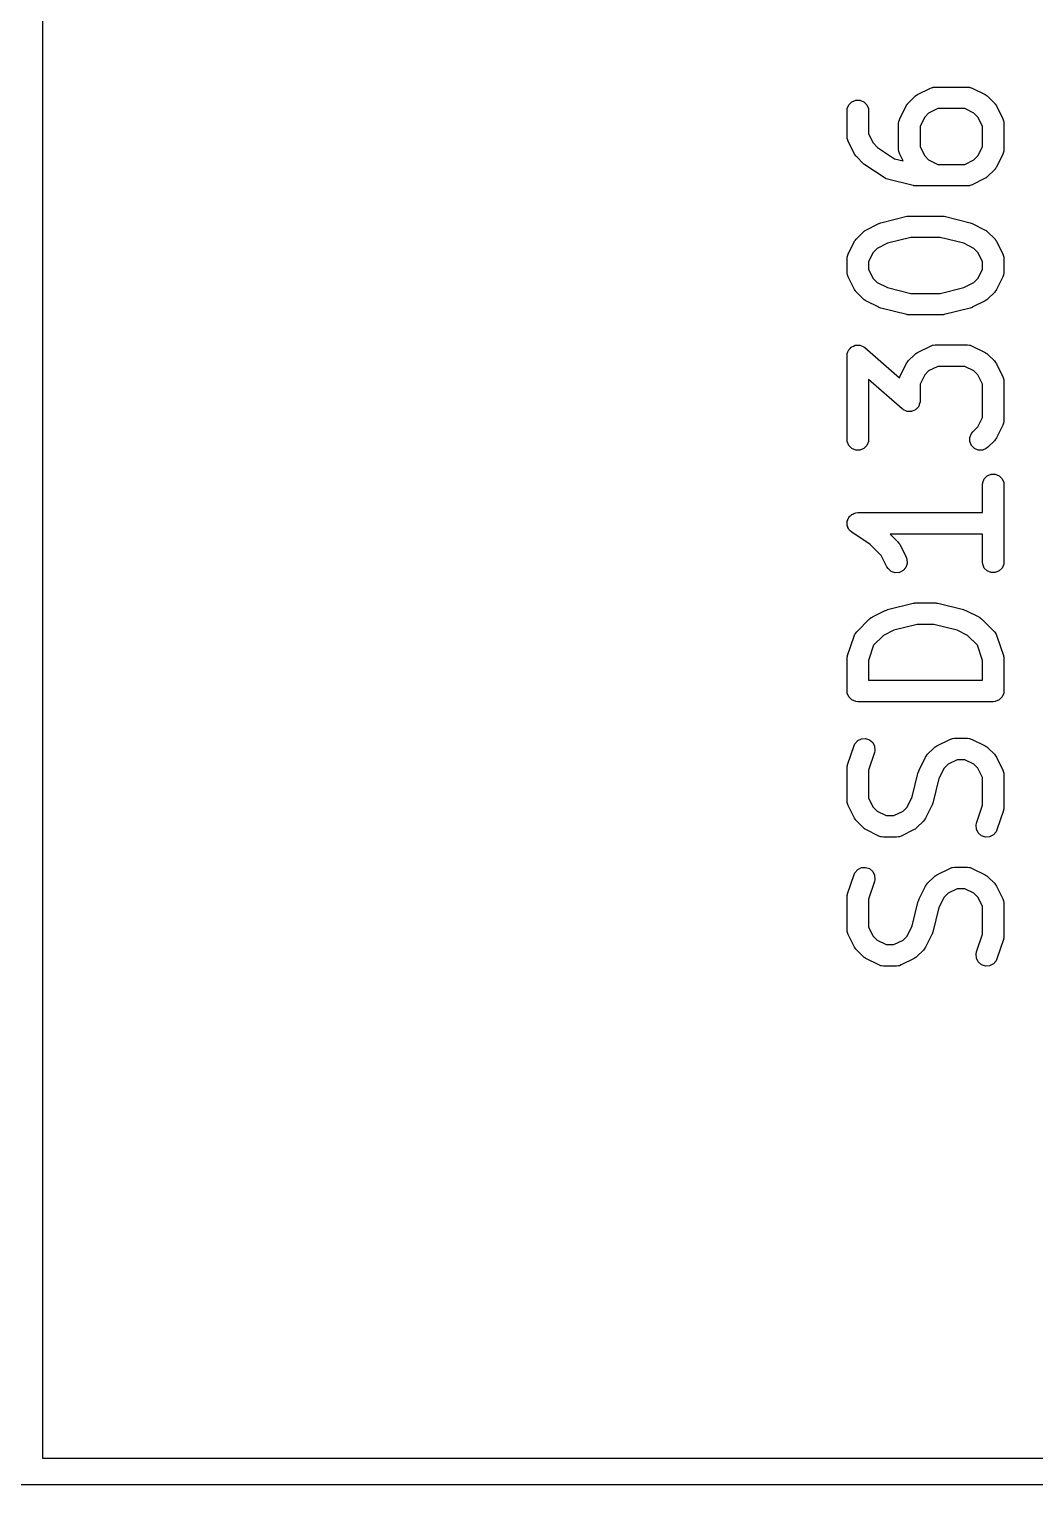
# Model space of a CAD drawing. Extents: x 2.75 to 10.6, y -5.53 to -0.65.
# Drawn here: x 9.686 to 10.061, y -1.738 to -1.197 of the extents above; entities that cross this region are included whole.
import ezdxf

# ---------------------------------------------------------------- set-up
doc = ezdxf.new("R2010")
doc.units = 0
doc.header["$MEASUREMENT"] = 0
doc.layers.add('BLACK', color=7, linetype='CONTINUOUS')

msp = doc.modelspace()

# ---------------------------------------------------------------- linework, layer by layer
at = {"layer": 'BLACK', "linetype": 'CONTINUOUS'}
for p, q in [((9.69148, -0.66351), (9.69148, -1.72831)), ((10.01711, -1.22091), (10.02191, -1.21851)), ((10.02191, -1.21851), (10.02264, -1.21823)), ((10.02264, -1.21823), (10.02279, -1.21822)), ((10.02279, -1.21822), (10.02292, -1.21816)), ((10.02292, -1.21816), (10.0237, -1.21808)), ((10.0237, -1.21808), (10.0357, -1.21808)), ((10.0357, -1.21808), (10.03648, -1.21816)), ((10.03648, -1.21816), (10.03661, -1.21822)), ((10.03661, -1.21822), (10.03676, -1.21823)), ((10.03676, -1.21823), (10.03749, -1.21851)), ((10.03749, -1.21851), (10.04229, -1.22091)), ((9.99158, -1.22466), (9.99268, -1.22356)), ((9.99268, -1.22356), (9.99412, -1.22296)), ((9.99412, -1.22296), (9.99569, -1.22296)), ((9.99569, -1.22296), (9.99713, -1.22356)), ((9.99713, -1.22356), (9.99823, -1.22466)), ((10.01334, -1.22443), (10.01342, -1.22436)), ((10.01342, -1.22436), (10.01367, -1.22406)), ((10.01367, -1.22406), (10.01607, -1.22166)), ((10.01607, -1.22166), (10.01638, -1.2214)), ((10.01638, -1.2214), (10.01645, -1.22132)), ((10.01645, -1.22132), (10.01657, -1.22125)), ((10.01657, -1.22125), (10.01668, -1.22116)), ((10.01668, -1.22116), (10.01678, -1.22112)), ((10.01678, -1.22112), (10.01711, -1.22091)), ((10.04229, -1.22091), (10.04262, -1.22112)), ((10.04262, -1.22112), (10.04272, -1.22116)), ((10.04272, -1.22116), (10.04283, -1.22125)), ((10.04283, -1.22125), (10.04295, -1.22132)), ((10.04295, -1.22132), (10.04302, -1.2214)), ((10.04302, -1.2214), (10.04333, -1.22166)), ((10.04333, -1.22166), (10.04573, -1.22406)), ((10.04573, -1.22406), (10.04598, -1.22436)), ((10.04598, -1.22436), (10.04606, -1.22443)), ((9.9909, -1.22688), (9.99098, -1.2261)), ((9.9909, -1.23648), (9.9909, -1.22688)), ((9.99098, -1.2261), (9.99158, -1.22466)), ((9.99823, -1.22466), (9.99883, -1.2261)), ((9.99883, -1.2261), (9.9989, -1.22688)), ((9.9989, -1.22688), (9.9989, -1.23554)), ((10.01052, -1.22989), (10.01292, -1.22509)), ((10.01292, -1.22509), (10.01314, -1.22476)), ((10.01314, -1.22476), (10.01318, -1.22466)), ((10.01318, -1.22466), (10.01327, -1.22455)), ((10.01327, -1.22455), (10.01334, -1.22443)), ((10.01979, -1.22925), (10.0181, -1.23263)), ((10.02127, -1.22777), (10.01979, -1.22925)), ((10.02465, -1.22608), (10.02127, -1.22777)), ((10.03476, -1.22608), (10.02465, -1.22608)), ((10.03813, -1.22777), (10.03476, -1.22608)), ((10.03961, -1.22925), (10.03813, -1.22777)), ((10.0413, -1.23263), (10.03961, -1.22925)), ((10.04606, -1.22443), (10.04613, -1.22455)), ((10.04613, -1.22455), (10.04622, -1.22466)), ((10.04622, -1.22466), (10.04627, -1.22476)), ((10.04627, -1.22476), (10.04648, -1.22509)), ((10.04648, -1.22509), (10.04888, -1.22989)), ((10.0101, -1.23168), (10.01018, -1.2309)), ((10.0101, -1.24128), (10.0101, -1.23168)), ((10.01018, -1.2309), (10.01023, -1.23077)), ((10.01023, -1.23077), (10.01024, -1.23063)), ((10.01024, -1.23063), (10.01052, -1.22989)), ((10.0181, -1.23263), (10.0181, -1.24034)), ((10.0413, -1.24034), (10.0413, -1.23263)), ((10.04888, -1.22989), (10.04916, -1.23063)), ((10.04916, -1.23063), (10.04917, -1.23077)), ((10.04917, -1.23077), (10.04922, -1.2309)), ((10.04922, -1.2309), (10.0493, -1.23168)), ((10.0493, -1.23168), (10.0493, -1.24128)), ((9.99098, -1.23726), (9.9909, -1.23648)), ((9.99104, -1.2374), (9.99098, -1.23726)), ((9.99105, -1.23754), (9.99104, -1.2374)), ((9.99133, -1.23827), (9.99105, -1.23754)), ((9.99373, -1.24307), (9.99133, -1.23827)), ((9.9989, -1.23554), (10.00059, -1.23891)), ((10.00059, -1.23891), (10.00225, -1.24057)), ((10.00225, -1.24057), (10.00855, -1.24477)), ((10.0181, -1.24034), (10.01979, -1.24371)), ((10.03961, -1.24371), (10.0413, -1.24034)), ((9.99394, -1.24341), (9.99373, -1.24307)), ((9.99398, -1.2435), (9.99394, -1.24341)), ((9.99407, -1.24361), (9.99398, -1.2435)), ((9.99414, -1.24373), (9.99407, -1.24361)), ((9.99422, -1.2438), (9.99414, -1.24373)), ((9.99448, -1.24411), (9.99422, -1.2438)), ((9.99688, -1.24651), (9.99448, -1.24411)), ((10.00855, -1.24477), (10.01178, -1.24558)), ((10.01018, -1.24206), (10.0101, -1.24128)), ((10.01023, -1.24219), (10.01018, -1.24206)), ((10.01024, -1.24234), (10.01023, -1.24219)), ((10.01052, -1.24307), (10.01024, -1.24234)), ((10.01178, -1.24558), (10.01052, -1.24307)), ((10.01979, -1.24371), (10.02127, -1.24519)), ((10.02127, -1.24519), (10.02465, -1.24688)), ((10.03476, -1.24688), (10.03813, -1.24519)), ((10.03813, -1.24519), (10.03961, -1.24371)), ((10.04888, -1.24307), (10.04648, -1.24787)), ((10.04916, -1.24234), (10.04888, -1.24307)), ((10.04917, -1.24219), (10.04916, -1.24234)), ((10.04922, -1.24206), (10.04917, -1.24219)), ((10.0493, -1.24128), (10.04922, -1.24206)), ((9.99717, -1.24675), (9.99688, -1.24651)), ((9.99688, -1.24651), (9.99688, -1.24651)), ((9.99688, -1.24651), (9.99688, -1.24651)), ((9.99748, -1.24701), (9.99717, -1.24675)), ((9.99749, -1.24701), (9.99748, -1.24701)), ((9.99748, -1.24701), (9.99748, -1.24701)), ((10.00468, -1.25181), (9.99749, -1.24701)), ((10.02465, -1.24688), (10.03476, -1.24688)), ((10.04333, -1.25131), (10.04302, -1.25156)), ((10.04573, -1.24891), (10.04333, -1.25131)), ((10.04598, -1.2486), (10.04573, -1.24891)), ((10.04606, -1.24853), (10.04598, -1.2486)), ((10.04613, -1.24841), (10.04606, -1.24853)), ((10.04622, -1.2483), (10.04613, -1.24841)), ((10.04627, -1.24821), (10.04622, -1.2483)), ((10.04648, -1.24787), (10.04627, -1.24821)), ((10.00512, -1.25204), (10.00468, -1.25181)), ((10.00519, -1.2521), (10.00512, -1.25204)), ((10.00529, -1.25213), (10.00519, -1.2521)), ((10.00538, -1.25218), (10.00529, -1.25213)), ((10.00547, -1.2522), (10.00538, -1.25218)), ((10.00593, -1.25236), (10.00547, -1.2522)), ((10.01553, -1.25476), (10.00593, -1.25236)), ((10.01567, -1.25478), (10.01553, -1.25476)), ((10.01572, -1.2548), (10.01567, -1.25478)), ((10.01602, -1.25483), (10.01572, -1.2548)), ((10.01631, -1.25488), (10.01602, -1.25483)), ((10.01637, -1.25487), (10.01631, -1.25488)), ((10.0165, -1.25488), (10.01637, -1.25487)), ((10.0357, -1.25488), (10.0165, -1.25488)), ((10.03648, -1.2548), (10.0357, -1.25488)), ((10.03661, -1.25475), (10.03648, -1.2548)), ((10.03676, -1.25474), (10.03661, -1.25475)), ((10.03749, -1.25446), (10.03676, -1.25474)), ((10.04229, -1.25206), (10.03749, -1.25446)), ((10.04262, -1.25185), (10.04229, -1.25206)), ((10.04272, -1.25181), (10.04262, -1.25185)), ((10.04283, -1.25172), (10.04272, -1.25181)), ((10.04295, -1.25164), (10.04283, -1.25172)), ((10.04302, -1.25156), (10.04295, -1.25164)), ((10.00353, -1.2686), (10.01313, -1.2662)), ((10.01313, -1.2662), (10.01327, -1.26618)), ((10.01327, -1.26618), (10.01332, -1.26615)), ((10.01332, -1.26615), (10.01362, -1.26613)), ((10.01362, -1.26613), (10.01391, -1.26608)), ((10.01391, -1.26608), (10.01397, -1.26609)), ((10.01397, -1.26609), (10.0141, -1.26608)), ((10.0141, -1.26608), (10.0261, -1.26608)), ((10.0261, -1.26608), (10.02624, -1.26609)), ((10.02624, -1.26609), (10.0263, -1.26608)), ((10.0263, -1.26608), (10.02659, -1.26613)), ((10.02659, -1.26613), (10.02688, -1.26615)), ((10.02688, -1.26615), (10.02694, -1.26618)), ((10.02694, -1.26618), (10.02707, -1.2662)), ((10.02707, -1.2662), (10.03667, -1.2686)), ((9.99448, -1.27445), (9.99688, -1.27205)), ((9.99688, -1.27205), (9.99718, -1.2718)), ((9.99718, -1.2718), (9.99725, -1.27172)), ((9.99725, -1.27172), (9.99737, -1.27164)), ((9.99737, -1.27164), (9.99748, -1.27155)), ((9.99748, -1.27155), (9.99758, -1.27151)), ((9.99758, -1.27151), (9.99792, -1.2713)), ((9.99792, -1.2713), (10.00271, -1.2689)), ((10.00271, -1.2689), (10.00277, -1.26888)), ((10.00277, -1.26888), (10.0028, -1.26886)), ((10.0028, -1.26886), (10.00312, -1.26874)), ((10.00312, -1.26874), (10.00345, -1.26862)), ((10.00345, -1.26862), (10.00348, -1.26862)), ((10.00348, -1.26862), (10.00353, -1.2686)), ((10.03667, -1.2686), (10.03673, -1.26862)), ((10.03673, -1.26862), (10.03676, -1.26862)), ((10.03676, -1.26862), (10.03708, -1.26874)), ((10.03708, -1.26874), (10.03741, -1.26886)), ((10.03741, -1.26886), (10.03743, -1.26888)), ((10.03743, -1.26888), (10.03749, -1.2689)), ((10.03749, -1.2689), (10.04229, -1.2713)), ((10.04229, -1.2713), (10.04262, -1.27151)), ((10.04262, -1.27151), (10.04272, -1.27155)), ((10.04272, -1.27155), (10.04283, -1.27164)), ((10.04283, -1.27164), (10.04295, -1.27172)), ((10.04295, -1.27172), (10.04302, -1.2718)), ((10.04302, -1.2718), (10.04333, -1.27205)), ((10.04333, -1.27205), (10.04573, -1.27445)), ((9.99133, -1.28029), (9.99373, -1.27549)), ((9.99373, -1.27549), (9.99394, -1.27515)), ((9.99394, -1.27515), (9.99398, -1.27506)), ((9.99398, -1.27506), (9.99407, -1.27495)), ((9.99407, -1.27495), (9.99414, -1.27482)), ((9.99414, -1.27482), (9.99422, -1.27476)), ((9.99422, -1.27476), (9.99448, -1.27445)), ((10.00207, -1.27816), (10.00059, -1.27965)), ((10.0059, -1.27625), (10.00207, -1.27816)), ((10.01459, -1.27408), (10.0059, -1.27625)), ((10.02561, -1.27408), (10.01459, -1.27408)), ((10.0343, -1.27625), (10.02561, -1.27408)), ((10.03813, -1.27816), (10.0343, -1.27625)), ((10.03961, -1.27965), (10.03813, -1.27816)), ((10.04573, -1.27445), (10.04598, -1.27476)), ((10.04598, -1.27476), (10.04606, -1.27482)), ((10.04606, -1.27482), (10.04613, -1.27495)), ((10.04613, -1.27495), (10.04622, -1.27506)), ((10.04622, -1.27506), (10.04627, -1.27515)), ((10.04627, -1.27515), (10.04648, -1.27549)), ((10.04648, -1.27549), (10.04888, -1.28029)), ((9.9909, -1.28208), (9.99098, -1.2813)), ((9.9909, -1.28688), (9.9909, -1.28208)), ((9.99098, -1.2813), (9.99104, -1.28116)), ((9.99104, -1.28116), (9.99105, -1.28102)), ((9.99105, -1.28102), (9.99133, -1.28029)), ((10.00059, -1.27965), (9.9989, -1.28302)), ((9.9989, -1.28302), (9.9989, -1.28593)), ((10.0413, -1.28302), (10.03961, -1.27965)), ((10.0413, -1.28593), (10.0413, -1.28302)), ((10.04888, -1.28029), (10.04916, -1.28102)), ((10.04916, -1.28102), (10.04917, -1.28116)), ((10.04917, -1.28116), (10.04922, -1.2813)), ((10.04922, -1.2813), (10.0493, -1.28208)), ((10.0493, -1.28208), (10.0493, -1.28688)), ((9.99098, -1.28766), (9.9909, -1.28688)), ((9.99104, -1.28779), (9.99098, -1.28766)), ((9.99105, -1.28793), (9.99104, -1.28779)), ((9.99133, -1.28866), (9.99105, -1.28793)), ((9.99373, -1.29346), (9.99133, -1.28866)), ((9.9989, -1.28593), (10.00059, -1.28931)), ((10.00059, -1.28931), (10.00207, -1.29079)), ((10.03813, -1.29079), (10.03961, -1.28931)), ((10.03961, -1.28931), (10.0413, -1.28593)), ((10.04888, -1.28866), (10.04648, -1.29346)), ((10.04916, -1.28793), (10.04888, -1.28866)), ((10.04917, -1.28779), (10.04916, -1.28793)), ((10.04922, -1.28766), (10.04917, -1.28779)), ((10.0493, -1.28688), (10.04922, -1.28766)), ((9.99394, -1.2938), (9.99373, -1.29346)), ((9.99398, -1.2939), (9.99394, -1.2938)), ((9.99407, -1.29401), (9.99398, -1.2939)), ((9.99414, -1.29413), (9.99407, -1.29401)), ((9.99422, -1.2942), (9.99414, -1.29413)), ((9.99448, -1.2945), (9.99422, -1.2942)), ((9.99688, -1.2969), (9.99448, -1.2945)), ((10.00207, -1.29079), (10.0059, -1.2927)), ((10.0059, -1.2927), (10.01459, -1.29487)), ((10.02561, -1.29487), (10.0343, -1.2927)), ((10.0343, -1.2927), (10.03813, -1.29079)), ((10.04573, -1.2945), (10.04333, -1.2969)), ((10.04598, -1.2942), (10.04573, -1.2945)), ((10.04606, -1.29413), (10.04598, -1.2942)), ((10.04613, -1.29401), (10.04606, -1.29413)), ((10.04622, -1.2939), (10.04613, -1.29401)), ((10.04627, -1.2938), (10.04622, -1.2939)), ((10.04648, -1.29346), (10.04627, -1.2938)), ((9.99718, -1.29716), (9.99688, -1.2969)), ((9.99725, -1.29724), (9.99718, -1.29716)), ((9.99737, -1.29731), (9.99725, -1.29724)), ((9.99748, -1.2974), (9.99737, -1.29731)), ((9.99758, -1.29744), (9.99748, -1.2974)), ((9.99792, -1.29765), (9.99758, -1.29744)), ((10.00271, -1.30005), (9.99792, -1.29765)), ((10.00277, -1.30007), (10.00271, -1.30005)), ((10.0028, -1.30009), (10.00277, -1.30007)), ((10.00312, -1.30021), (10.0028, -1.30009)), ((10.00345, -1.30033), (10.00312, -1.30021)), ((10.01459, -1.29487), (10.02561, -1.29487)), ((10.03708, -1.30021), (10.03676, -1.30033)), ((10.03741, -1.30009), (10.03708, -1.30021)), ((10.03743, -1.30007), (10.03741, -1.30009)), ((10.03749, -1.30005), (10.03743, -1.30007)), ((10.04229, -1.29765), (10.03749, -1.30005)), ((10.04262, -1.29744), (10.04229, -1.29765)), ((10.04272, -1.2974), (10.04262, -1.29744)), ((10.04283, -1.29731), (10.04272, -1.2974)), ((10.04295, -1.29724), (10.04283, -1.29731)), ((10.04302, -1.29716), (10.04295, -1.29724)), ((10.04333, -1.2969), (10.04302, -1.29716)), ((10.00348, -1.30033), (10.00345, -1.30033)), ((10.00353, -1.30036), (10.00348, -1.30033)), ((10.01313, -1.30276), (10.00353, -1.30036)), ((10.01327, -1.30278), (10.01313, -1.30276)), ((10.01332, -1.3028), (10.01327, -1.30278)), ((10.01362, -1.30283), (10.01332, -1.3028)), ((10.01391, -1.30287), (10.01362, -1.30283)), ((10.01397, -1.30286), (10.01391, -1.30287)), ((10.0141, -1.30287), (10.01397, -1.30286)), ((10.0261, -1.30287), (10.0141, -1.30287)), ((10.02624, -1.30286), (10.0261, -1.30287)), ((10.0263, -1.30287), (10.02624, -1.30286)), ((10.02659, -1.30283), (10.0263, -1.30287)), ((10.02688, -1.3028), (10.02659, -1.30283)), ((10.02694, -1.30278), (10.02688, -1.3028)), ((10.02707, -1.30276), (10.02694, -1.30278)), ((10.03667, -1.30036), (10.02707, -1.30276)), ((10.03673, -1.30033), (10.03667, -1.30036)), ((10.03676, -1.30033), (10.03673, -1.30033)), ((9.99123, -1.31669), (9.99144, -1.31608)), ((9.99144, -1.31608), (9.99153, -1.31597)), ((9.99153, -1.31597), (9.99158, -1.31585)), ((9.99158, -1.31585), (9.99204, -1.31539)), ((9.99204, -1.31539), (9.99247, -1.3149)), ((9.99247, -1.3149), (9.99259, -1.31484)), ((9.99259, -1.31484), (9.99268, -1.31475)), ((9.99268, -1.31475), (9.99328, -1.3145)), ((9.99328, -1.3145), (9.99387, -1.31421)), ((9.99387, -1.31421), (9.994, -1.3142)), ((9.994, -1.3142), (9.99412, -1.31415)), ((9.99412, -1.31415), (9.99477, -1.31415)), ((9.99477, -1.31415), (9.99542, -1.31411)), ((9.99542, -1.31411), (9.99555, -1.31415)), ((9.99555, -1.31415), (9.99569, -1.31415)), ((9.99569, -1.31415), (9.99629, -1.3144)), ((9.99629, -1.3144), (9.9969, -1.31461)), ((9.9969, -1.31461), (9.99706, -1.31472)), ((9.99706, -1.31472), (9.99713, -1.31475)), ((9.99713, -1.31475), (9.9972, -1.31482)), ((9.9972, -1.31482), (9.99754, -1.31506)), ((9.99754, -1.31506), (10.01037, -1.32629)), ((10.01711, -1.31689), (10.02191, -1.31449)), ((10.02191, -1.31449), (10.02264, -1.31421)), ((10.02264, -1.31421), (10.02279, -1.3142)), ((10.02279, -1.3142), (10.02292, -1.31415)), ((10.02292, -1.31415), (10.0237, -1.31407)), ((10.0237, -1.31407), (10.0357, -1.31407)), ((10.0357, -1.31407), (10.03648, -1.31415)), ((10.03648, -1.31415), (10.03661, -1.3142)), ((10.03661, -1.3142), (10.03676, -1.31421)), ((10.03676, -1.31421), (10.03749, -1.31449)), ((10.03749, -1.31449), (10.04229, -1.31689)), ((9.9909, -1.31807), (9.99095, -1.31766)), ((9.9909, -1.34927), (9.9909, -1.31807)), ((9.99094, -1.31755), (9.99096, -1.31748)), ((9.99095, -1.31766), (9.99094, -1.31755)), ((9.99096, -1.31748), (9.99098, -1.31729)), ((9.99098, -1.31729), (9.99123, -1.31669)), ((10.01052, -1.32588), (10.01292, -1.32108)), ((10.01292, -1.32108), (10.01314, -1.32075)), ((10.01314, -1.32075), (10.01318, -1.32065)), ((10.01318, -1.32065), (10.01327, -1.32054)), ((10.01327, -1.32054), (10.01334, -1.32042)), ((10.01334, -1.32042), (10.01342, -1.32035)), ((10.01342, -1.32035), (10.01367, -1.32004)), ((10.01367, -1.32004), (10.01607, -1.31764)), ((10.01607, -1.31764), (10.01638, -1.31739)), ((10.01638, -1.31739), (10.01645, -1.31731)), ((10.01645, -1.31731), (10.01657, -1.31724)), ((10.01657, -1.31724), (10.01668, -1.31715)), ((10.01668, -1.31715), (10.01678, -1.31711)), ((10.01678, -1.31711), (10.01711, -1.31689)), ((10.04229, -1.31689), (10.04262, -1.31711)), ((10.04262, -1.31711), (10.04272, -1.31715)), ((10.04272, -1.31715), (10.04283, -1.31724)), ((10.04283, -1.31724), (10.04295, -1.31731)), ((10.04295, -1.31731), (10.04302, -1.31739)), ((10.04302, -1.31739), (10.04333, -1.31764)), ((10.04333, -1.31764), (10.04573, -1.32004)), ((10.04573, -1.32004), (10.04598, -1.32035)), ((10.04598, -1.32035), (10.04606, -1.32042)), ((10.04606, -1.32042), (10.04613, -1.32054)), ((10.04613, -1.32054), (10.04622, -1.32065)), ((10.04622, -1.32065), (10.04627, -1.32075)), ((10.04627, -1.32075), (10.04648, -1.32108)), ((10.04648, -1.32108), (10.04888, -1.32588)), ((10.01147, -1.33788), (9.9989, -1.32689)), ((9.9989, -1.32689), (9.9989, -1.34927)), ((10.01037, -1.32629), (10.01052, -1.32588)), ((10.01979, -1.32524), (10.0181, -1.32862)), ((10.02127, -1.32376), (10.01979, -1.32524)), ((10.02465, -1.32207), (10.02127, -1.32376)), ((10.03476, -1.32207), (10.02465, -1.32207)), ((10.03813, -1.32376), (10.03476, -1.32207)), ((10.03961, -1.32524), (10.03813, -1.32376)), ((10.0413, -1.32862), (10.03961, -1.32524)), ((10.04888, -1.32588), (10.04916, -1.32661)), ((10.04916, -1.32661), (10.04917, -1.32676)), ((10.04917, -1.32676), (10.04922, -1.32689)), ((10.04922, -1.32689), (10.0493, -1.32767)), ((10.0181, -1.32862), (10.0181, -1.33487)), ((10.0413, -1.34112), (10.0413, -1.32862)), ((10.0493, -1.32767), (10.0493, -1.34207)), ((10.01181, -1.33812), (10.01147, -1.33788)), ((10.01188, -1.3382), (10.01181, -1.33812)), ((10.01195, -1.33823), (10.01188, -1.3382)), ((10.01632, -1.3382), (10.01572, -1.33844)), ((10.01642, -1.3381), (10.01632, -1.3382)), ((10.01654, -1.33804), (10.01642, -1.3381)), ((10.01697, -1.33755), (10.01654, -1.33804)), ((10.01743, -1.33709), (10.01697, -1.33755)), ((10.01748, -1.33697), (10.01743, -1.33709)), ((10.01757, -1.33687), (10.01748, -1.33697)), ((10.01778, -1.33625), (10.01757, -1.33687)), ((10.01803, -1.33565), (10.01778, -1.33625)), ((10.01804, -1.33546), (10.01803, -1.33565)), ((10.01807, -1.33539), (10.01804, -1.33546)), ((10.0181, -1.33487), (10.01806, -1.33528)), ((10.01806, -1.33528), (10.01807, -1.33539)), ((10.01211, -1.33834), (10.01195, -1.33823)), ((10.01272, -1.33854), (10.01211, -1.33834)), ((10.01332, -1.33879), (10.01272, -1.33854)), ((10.01346, -1.33879), (10.01332, -1.33879)), ((10.01358, -1.33884), (10.01346, -1.33879)), ((10.01423, -1.33879), (10.01358, -1.33884)), ((10.01488, -1.33879), (10.01423, -1.33879)), ((10.01501, -1.33874), (10.01488, -1.33879)), ((10.01514, -1.33873), (10.01501, -1.33874)), ((10.01572, -1.33844), (10.01514, -1.33873)), ((10.03961, -1.3445), (10.0413, -1.34112)), ((10.04916, -1.34313), (10.04888, -1.34386)), ((10.04917, -1.34298), (10.04916, -1.34313)), ((10.04922, -1.34285), (10.04917, -1.34298)), ((10.0493, -1.34207), (10.04922, -1.34285)), ((10.03658, -1.34849), (10.03717, -1.34705)), ((10.03658, -1.35005), (10.03658, -1.34849)), ((10.03717, -1.34705), (10.03767, -1.34644)), ((10.03767, -1.34644), (10.03961, -1.3445)), ((10.04627, -1.34899), (10.04622, -1.34909)), ((10.04648, -1.34866), (10.04627, -1.34899)), ((10.04888, -1.34386), (10.04648, -1.34866)), ((9.99098, -1.35005), (9.9909, -1.34927)), ((9.99158, -1.35149), (9.99098, -1.35005)), ((9.99268, -1.35259), (9.99158, -1.35149)), ((9.99412, -1.35319), (9.99268, -1.35259)), ((9.99569, -1.35319), (9.99412, -1.35319)), ((9.99713, -1.35259), (9.99569, -1.35319)), ((9.99823, -1.35149), (9.99713, -1.35259)), ((9.99883, -1.35005), (9.99823, -1.35149)), ((9.9989, -1.34927), (9.99883, -1.35005)), ((10.03717, -1.35149), (10.03658, -1.35005)), ((10.03828, -1.35259), (10.03717, -1.35149)), ((10.03972, -1.35319), (10.03828, -1.35259)), ((10.04128, -1.35319), (10.03972, -1.35319)), ((10.04272, -1.35259), (10.04128, -1.35319)), ((10.04333, -1.3521), (10.04272, -1.35259)), ((10.04573, -1.3497), (10.04333, -1.3521)), ((10.04598, -1.34939), (10.04573, -1.3497)), ((10.04606, -1.34932), (10.04598, -1.34939)), ((10.04613, -1.3492), (10.04606, -1.34932)), ((10.04622, -1.34909), (10.04613, -1.3492)), ((10.04138, -1.36529), (10.04197, -1.36384)), ((10.04197, -1.36384), (10.04308, -1.36274)), ((10.04308, -1.36274), (10.04452, -1.36214)), ((10.04452, -1.36214), (10.04608, -1.36214)), ((10.04608, -1.36214), (10.04752, -1.36274)), ((10.04752, -1.36274), (10.04862, -1.36384)), ((10.04862, -1.36384), (10.04922, -1.36529)), ((10.0413, -1.36607), (10.04138, -1.36529)), ((10.0413, -1.37646), (10.0413, -1.36607)), ((10.04922, -1.36529), (10.0493, -1.36607)), ((10.0493, -1.36607), (10.0493, -1.39486)), ((9.9909, -1.38047), (9.99098, -1.38008)), ((9.99098, -1.38085), (9.9909, -1.38047)), ((9.99098, -1.37968), (9.99113, -1.37932)), ((9.99098, -1.38008), (9.99098, -1.37968)), ((9.99098, -1.38124), (9.99098, -1.38085)), ((9.99113, -1.38161), (9.99098, -1.38124)), ((9.99113, -1.37932), (9.99121, -1.37894)), ((9.99121, -1.37894), (9.99143, -1.37861)), ((9.99143, -1.37861), (9.99158, -1.37824)), ((9.99158, -1.37824), (9.99186, -1.37797)), ((9.99186, -1.37797), (9.99207, -1.37764)), ((9.99207, -1.37764), (9.9924, -1.37742)), ((9.9924, -1.37742), (9.99268, -1.37714)), ((9.99268, -1.37714), (9.99304, -1.37699)), ((9.99304, -1.37699), (9.99337, -1.37677)), ((9.99337, -1.37677), (9.99376, -1.37669)), ((9.99376, -1.37669), (9.99412, -1.37654)), ((9.99412, -1.37654), (9.9949, -1.37647)), ((9.9949, -1.37647), (9.9949, -1.37646)), ((9.9949, -1.37646), (9.9949, -1.37646)), ((9.9949, -1.37646), (9.9949, -1.37646)), ((9.9949, -1.37646), (10.0413, -1.37646)), ((9.99121, -1.382), (9.99113, -1.38161)), ((9.99143, -1.38232), (9.99121, -1.382)), ((9.99158, -1.38269), (9.99143, -1.38232)), ((9.99186, -1.38297), (9.99158, -1.38269)), ((9.99208, -1.3833), (9.99186, -1.38297)), ((9.99268, -1.38379), (9.99208, -1.3833)), ((9.99269, -1.38379), (9.99268, -1.38379)), ((9.99268, -1.38379), (9.99268, -1.38379)), ((9.99268, -1.38379), (9.99268, -1.38379)), ((9.99956, -1.38837), (9.99269, -1.38379)), ((10.0413, -1.38446), (10.00696, -1.38446)), ((10.00696, -1.38446), (10.00973, -1.38723)), ((10.0413, -1.39486), (10.0413, -1.38446)), ((10.00362, -1.39243), (9.99956, -1.38837)), ((10.00973, -1.38723), (10.00998, -1.38754)), ((10.00998, -1.38754), (10.01006, -1.38761)), ((10.01006, -1.38761), (10.01014, -1.38773)), ((10.01014, -1.38773), (10.01023, -1.38784)), ((10.01023, -1.38784), (10.01027, -1.38794)), ((10.01027, -1.38794), (10.01048, -1.38827)), ((10.01048, -1.38827), (10.01288, -1.39307)), ((10.00573, -1.39665), (10.00362, -1.39243)), ((10.00614, -1.39732), (10.00573, -1.39665)), ((10.00732, -1.39834), (10.00614, -1.39732)), ((10.01278, -1.39684), (10.01176, -1.39802)), ((10.01327, -1.39536), (10.01278, -1.39684)), ((10.01288, -1.39307), (10.01316, -1.39381)), ((10.01316, -1.39381), (10.01327, -1.39536)), ((10.04138, -1.39564), (10.0413, -1.39486)), ((10.04197, -1.39708), (10.04138, -1.39564)), ((10.04308, -1.39819), (10.04197, -1.39708)), ((10.04862, -1.39708), (10.04752, -1.39819)), ((10.04922, -1.39564), (10.04862, -1.39708)), ((10.0493, -1.39486), (10.04922, -1.39564)), ((10.0088, -1.39883), (10.00732, -1.39834)), ((10.01036, -1.39872), (10.0088, -1.39883)), ((10.01176, -1.39802), (10.01036, -1.39872)), ((10.04452, -1.39879), (10.04308, -1.39819)), ((10.04608, -1.39879), (10.04452, -1.39879)), ((10.04752, -1.39819), (10.04608, -1.39879)), ((10.00032, -1.41528), (10.00511, -1.41288)), ((10.00511, -1.41288), (10.00517, -1.41286)), ((10.00517, -1.41286), (10.00519, -1.41284)), ((10.00519, -1.41284), (10.00552, -1.41273)), ((10.00552, -1.41273), (10.00585, -1.4126)), ((10.00585, -1.4126), (10.00588, -1.4126)), ((10.00588, -1.4126), (10.00593, -1.41258)), ((10.00593, -1.41258), (10.01553, -1.41018)), ((10.01553, -1.41018), (10.01567, -1.41016)), ((10.01567, -1.41016), (10.01572, -1.41014)), ((10.01572, -1.41014), (10.01602, -1.41011)), ((10.01602, -1.41011), (10.01631, -1.41006)), ((10.01631, -1.41006), (10.01637, -1.41007)), ((10.01637, -1.41007), (10.0165, -1.41006)), ((10.0165, -1.41006), (10.0237, -1.41006)), ((10.0237, -1.41006), (10.02384, -1.41007)), ((10.02384, -1.41007), (10.0239, -1.41006)), ((10.0239, -1.41006), (10.02419, -1.41011)), ((10.02419, -1.41011), (10.02448, -1.41014)), ((10.02448, -1.41014), (10.02454, -1.41016)), ((10.02454, -1.41016), (10.02467, -1.41018)), ((10.02467, -1.41018), (10.03427, -1.41258)), ((10.03427, -1.41258), (10.03433, -1.4126)), ((10.03433, -1.4126), (10.03436, -1.4126)), ((10.03436, -1.4126), (10.03468, -1.41273)), ((10.03468, -1.41273), (10.03501, -1.41284)), ((10.03501, -1.41284), (10.03503, -1.41286)), ((10.03503, -1.41286), (10.03509, -1.41288)), ((10.03509, -1.41288), (10.03989, -1.41528)), ((9.99448, -1.42083), (9.99928, -1.41603)), ((9.99928, -1.41603), (9.99958, -1.41578)), ((9.99958, -1.41578), (9.99965, -1.4157)), ((9.99965, -1.4157), (9.99977, -1.41562)), ((9.99977, -1.41562), (9.99988, -1.41553)), ((9.99988, -1.41553), (9.99998, -1.41549)), ((9.99998, -1.41549), (10.00032, -1.41528)), ((10.01699, -1.41806), (10.0083, -1.42023)), ((10.02321, -1.41806), (10.01699, -1.41806)), ((10.0319, -1.42023), (10.02321, -1.41806)), ((10.03989, -1.41528), (10.04022, -1.41549)), ((10.04022, -1.41549), (10.04032, -1.41553)), ((10.04032, -1.41553), (10.04043, -1.41562)), ((10.04043, -1.41562), (10.04055, -1.4157)), ((10.04055, -1.4157), (10.04062, -1.41578)), ((10.04062, -1.41578), (10.04093, -1.41603)), ((10.04093, -1.41603), (10.04573, -1.42083)), ((9.99111, -1.42959), (9.99351, -1.42239)), ((9.99351, -1.42239), (9.99383, -1.42168)), ((9.99383, -1.42168), (9.99392, -1.42157)), ((9.99392, -1.42157), (9.99398, -1.42144)), ((9.99398, -1.42144), (9.99448, -1.42083)), ((10.00447, -1.42215), (10.0008, -1.42582)), ((10.0083, -1.42023), (10.00447, -1.42215)), ((10.03573, -1.42215), (10.0319, -1.42023)), ((10.0394, -1.42582), (10.03573, -1.42215)), ((10.04573, -1.42083), (10.04622, -1.42144)), ((10.04622, -1.42144), (10.04628, -1.42157)), ((10.04628, -1.42157), (10.04637, -1.42168)), ((10.04637, -1.42168), (10.04669, -1.42239)), ((10.04669, -1.42239), (10.04909, -1.42959)), ((9.99094, -1.43036), (9.99097, -1.43022)), ((9.99097, -1.43022), (9.99098, -1.43008)), ((9.99098, -1.43008), (9.99102, -1.42998)), ((9.99102, -1.42998), (9.99111, -1.42959)), ((10.0008, -1.42582), (9.9989, -1.43151)), ((10.0413, -1.43151), (10.0394, -1.42582)), ((10.04909, -1.42959), (10.04918, -1.42998)), ((10.04918, -1.42998), (10.04922, -1.43008)), ((10.04922, -1.43008), (10.04924, -1.43022)), ((10.04924, -1.43022), (10.04927, -1.43036)), ((9.9909, -1.43086), (9.99094, -1.43046)), ((9.9909, -1.44286), (9.9909, -1.43086)), ((9.99094, -1.43046), (9.99094, -1.43036)), ((9.9989, -1.43151), (9.9989, -1.43886)), ((10.0413, -1.43886), (10.0413, -1.43151)), ((10.04927, -1.43036), (10.04926, -1.43046)), ((10.04926, -1.43046), (10.0493, -1.43086)), ((10.0493, -1.43086), (10.0493, -1.44286)), ((9.9989, -1.43886), (10.0413, -1.43886)), ((9.99098, -1.44364), (9.9909, -1.44286)), ((9.99158, -1.44508), (9.99098, -1.44364)), ((9.99268, -1.44618), (9.99158, -1.44508)), ((9.99412, -1.44678), (9.99268, -1.44618)), ((10.04752, -1.44618), (10.04608, -1.44678)), ((10.04862, -1.44508), (10.04752, -1.44618)), ((10.04922, -1.44364), (10.04862, -1.44508)), ((10.0493, -1.44286), (10.04922, -1.44364)), ((9.9949, -1.44686), (9.99412, -1.44678)), ((10.0453, -1.44686), (9.9949, -1.44686)), ((10.04608, -1.44678), (10.0453, -1.44686)), ((9.99351, -1.46319), (9.99383, -1.46247)), ((9.99383, -1.46247), (9.99485, -1.46129)), ((9.99485, -1.46129), (9.99625, -1.4606)), ((9.99625, -1.4606), (9.9978, -1.46049)), ((9.9978, -1.46049), (9.99929, -1.46098)), ((9.99929, -1.46098), (10.00046, -1.462)), ((10.00046, -1.462), (10.00116, -1.4634)), ((10.02431, -1.46328), (10.02911, -1.46088)), ((10.02911, -1.46088), (10.02984, -1.4606)), ((10.02984, -1.4606), (10.02999, -1.46059)), ((10.02999, -1.46059), (10.03012, -1.46053)), ((10.03012, -1.46053), (10.0309, -1.46045)), ((10.0309, -1.46045), (10.0357, -1.46045)), ((10.0357, -1.46045), (10.03648, -1.46053)), ((10.03648, -1.46053), (10.03661, -1.46059)), ((10.03661, -1.46059), (10.03676, -1.4606)), ((10.03676, -1.4606), (10.03749, -1.46088)), ((10.03749, -1.46088), (10.04229, -1.46328)), ((9.99111, -1.47039), (9.99351, -1.46319)), ((10.0011, -1.46572), (9.9989, -1.4723)), ((10.00127, -1.46495), (10.0011, -1.46572)), ((10.00116, -1.4634), (10.00127, -1.46495)), ((10.01772, -1.47226), (10.02012, -1.46746)), ((10.02012, -1.46746), (10.02033, -1.46713)), ((10.02033, -1.46713), (10.02038, -1.46703)), ((10.02038, -1.46703), (10.02047, -1.46692)), ((10.02047, -1.46692), (10.02054, -1.4668)), ((10.02054, -1.4668), (10.02062, -1.46673)), ((10.02062, -1.46673), (10.02087, -1.46642)), ((10.02087, -1.46642), (10.02327, -1.46403)), ((10.02327, -1.46403), (10.02358, -1.46377)), ((10.02358, -1.46377), (10.02365, -1.46369)), ((10.02365, -1.46369), (10.02377, -1.46362)), ((10.02377, -1.46362), (10.02388, -1.46353)), ((10.02388, -1.46353), (10.02398, -1.46349)), ((10.02398, -1.46349), (10.02431, -1.46328)), ((10.04229, -1.46328), (10.04262, -1.46349)), ((10.04262, -1.46349), (10.04272, -1.46353)), ((10.04272, -1.46353), (10.04283, -1.46362)), ((10.04283, -1.46362), (10.04295, -1.46369)), ((10.04295, -1.46369), (10.04302, -1.46377)), ((10.04302, -1.46377), (10.04333, -1.46403)), ((10.04333, -1.46403), (10.04573, -1.46642)), ((10.04573, -1.46642), (10.04598, -1.46673)), ((10.04598, -1.46673), (10.04606, -1.4668)), ((10.04606, -1.4668), (10.04613, -1.46692)), ((10.04613, -1.46692), (10.04622, -1.46703)), ((10.04622, -1.46703), (10.04627, -1.46713)), ((10.04627, -1.46713), (10.04648, -1.46746)), ((10.04648, -1.46746), (10.04888, -1.47226)), ((9.9909, -1.47165), (9.99094, -1.47126)), ((9.9909, -1.48365), (9.9909, -1.47165)), ((9.99094, -1.47115), (9.99097, -1.47101)), ((9.99094, -1.47126), (9.99094, -1.47115)), ((9.99097, -1.47101), (9.99098, -1.47087)), ((9.99098, -1.47087), (9.99102, -1.47077)), ((9.99102, -1.47077), (9.99111, -1.47039)), ((9.9989, -1.4723), (9.9989, -1.48271)), ((10.01513, -1.48226), (10.01742, -1.47308)), ((10.01742, -1.47308), (10.01744, -1.47303)), ((10.01744, -1.473), (10.01757, -1.47267)), ((10.01744, -1.47303), (10.01744, -1.473)), ((10.01757, -1.47267), (10.01768, -1.47234)), ((10.01768, -1.47234), (10.0177, -1.47232)), ((10.0177, -1.47232), (10.01772, -1.47226)), ((10.02699, -1.47162), (10.02508, -1.47545)), ((10.02847, -1.47014), (10.02699, -1.47162)), ((10.03184, -1.46845), (10.02847, -1.47014)), ((10.03476, -1.46845), (10.03184, -1.46845)), ((10.03813, -1.47014), (10.03476, -1.46845)), ((10.03961, -1.47162), (10.03813, -1.47014)), ((10.0413, -1.475), (10.03961, -1.47162)), ((10.04888, -1.47226), (10.04916, -1.473)), ((10.04916, -1.473), (10.04917, -1.47314)), ((10.04917, -1.47314), (10.04922, -1.47327)), ((10.04922, -1.47327), (10.0493, -1.47405)), ((10.02508, -1.47545), (10.02278, -1.48462)), ((10.0413, -1.4854), (10.0413, -1.475)), ((10.0493, -1.47405), (10.0493, -1.48605)), ((9.99098, -1.48443), (9.9909, -1.48365)), ((9.99104, -1.48456), (9.99098, -1.48443)), ((9.9989, -1.48271), (10.00059, -1.48608)), ((10.01321, -1.48608), (10.01513, -1.48226)), ((9.99105, -1.48471), (9.99104, -1.48456)), ((9.99133, -1.48544), (9.99105, -1.48471)), ((9.99373, -1.49024), (9.99133, -1.48544)), ((10.00059, -1.48608), (10.00207, -1.48756)), ((10.00207, -1.48756), (10.00545, -1.48925)), ((10.00545, -1.48925), (10.00836, -1.48925)), ((10.00836, -1.48925), (10.01173, -1.48756)), ((10.01173, -1.48756), (10.01321, -1.48608)), ((10.02248, -1.48544), (10.02008, -1.49024)), ((10.0225, -1.48538), (10.02248, -1.48544)), ((10.02252, -1.48536), (10.0225, -1.48538)), ((10.02264, -1.48503), (10.02252, -1.48536)), ((10.02276, -1.48471), (10.02264, -1.48503)), ((10.02278, -1.48462), (10.02276, -1.48468)), ((10.02276, -1.48468), (10.02276, -1.48471)), ((10.0391, -1.49199), (10.0413, -1.4854)), ((10.04909, -1.48732), (10.04669, -1.49452)), ((10.04918, -1.48693), (10.04909, -1.48732)), ((10.04922, -1.48683), (10.04918, -1.48693)), ((10.04924, -1.48669), (10.04922, -1.48683)), ((10.04927, -1.48655), (10.04924, -1.48669)), ((10.0493, -1.48605), (10.04926, -1.48645)), ((10.04926, -1.48645), (10.04927, -1.48655)), ((9.99394, -1.49058), (9.99373, -1.49024)), ((9.99398, -1.49067), (9.99394, -1.49058)), ((9.99407, -1.49078), (9.99398, -1.49067)), ((9.99414, -1.4909), (9.99407, -1.49078)), ((9.99422, -1.49097), (9.99414, -1.4909)), ((9.99448, -1.49128), (9.99422, -1.49097)), ((9.99688, -1.49368), (9.99448, -1.49128)), ((9.99718, -1.49393), (9.99688, -1.49368)), ((9.99725, -1.49401), (9.99718, -1.49393)), ((9.99737, -1.49409), (9.99725, -1.49401)), ((9.99748, -1.49418), (9.99737, -1.49409)), ((9.99758, -1.49422), (9.99748, -1.49418)), ((9.99792, -1.49443), (9.99758, -1.49422)), ((10.00271, -1.49683), (9.99792, -1.49443)), ((10.01589, -1.49443), (10.01109, -1.49683)), ((10.01623, -1.49422), (10.01589, -1.49443)), ((10.01632, -1.49418), (10.01623, -1.49422)), ((10.01643, -1.49409), (10.01632, -1.49418)), ((10.01655, -1.49401), (10.01643, -1.49409)), ((10.01662, -1.49393), (10.01655, -1.49401)), ((10.01693, -1.49368), (10.01662, -1.49393)), ((10.01933, -1.49128), (10.01693, -1.49368)), ((10.01958, -1.49097), (10.01933, -1.49128)), ((10.01966, -1.4909), (10.01958, -1.49097)), ((10.01974, -1.49078), (10.01966, -1.4909)), ((10.01983, -1.49067), (10.01974, -1.49078)), ((10.01987, -1.49058), (10.01983, -1.49067)), ((10.02008, -1.49024), (10.01987, -1.49058)), ((10.03893, -1.49275), (10.0391, -1.49199)), ((10.03904, -1.49431), (10.03893, -1.49275)), ((10.03974, -1.4957), (10.03904, -1.49431)), ((10.04637, -1.49523), (10.04535, -1.49641)), ((10.04669, -1.49452), (10.04637, -1.49523)), ((10.00345, -1.49711), (10.00271, -1.49683)), ((10.00359, -1.49712), (10.00345, -1.49711)), ((10.00372, -1.49717), (10.00359, -1.49712)), ((10.0045, -1.49725), (10.00372, -1.49717)), ((10.0093, -1.49725), (10.0045, -1.49725)), ((10.01008, -1.49717), (10.0093, -1.49725)), ((10.01022, -1.49712), (10.01008, -1.49717)), ((10.01036, -1.49711), (10.01022, -1.49712)), ((10.01109, -1.49683), (10.01036, -1.49711)), ((10.04092, -1.49673), (10.03974, -1.4957)), ((10.0424, -1.49722), (10.04092, -1.49673)), ((10.04396, -1.49711), (10.0424, -1.49722)), ((10.04535, -1.49641), (10.04396, -1.49711)), ((9.99111, -1.51838), (9.99351, -1.51118)), ((9.99351, -1.51118), (9.99383, -1.51047)), ((9.99383, -1.51047), (9.99485, -1.50929)), ((9.99485, -1.50929), (9.99625, -1.50859)), ((9.99625, -1.50859), (9.9978, -1.50848)), ((9.9978, -1.50848), (9.99929, -1.50897)), ((9.99929, -1.50897), (10.00046, -1.51)), ((10.00046, -1.51), (10.00116, -1.51139)), ((10.00116, -1.51139), (10.00127, -1.51295)), ((10.02377, -1.51161), (10.02388, -1.51152)), ((10.02388, -1.51152), (10.02398, -1.51148)), ((10.02398, -1.51148), (10.02431, -1.51127)), ((10.02431, -1.51127), (10.02911, -1.50887)), ((10.02911, -1.50887), (10.02984, -1.50859)), ((10.02984, -1.50859), (10.02999, -1.50858)), ((10.02999, -1.50858), (10.03012, -1.50852)), ((10.03012, -1.50852), (10.0309, -1.50845)), ((10.0309, -1.50845), (10.0357, -1.50845)), ((10.0357, -1.50845), (10.03648, -1.50852)), ((10.03648, -1.50852), (10.03661, -1.50858)), ((10.03661, -1.50858), (10.03676, -1.50859)), ((10.03676, -1.50859), (10.03749, -1.50887)), ((10.03749, -1.50887), (10.04229, -1.51127)), ((10.04229, -1.51127), (10.04262, -1.51148)), ((10.04262, -1.51148), (10.04272, -1.51152)), ((10.04272, -1.51152), (10.04283, -1.51161)), ((10.0011, -1.51371), (9.9989, -1.5203)), ((10.00127, -1.51295), (10.0011, -1.51371)), ((10.01772, -1.52026), (10.02012, -1.51546)), ((10.02012, -1.51546), (10.02033, -1.51512)), ((10.02033, -1.51512), (10.02038, -1.51503)), ((10.02038, -1.51503), (10.02047, -1.51492)), ((10.02047, -1.51492), (10.02054, -1.51479)), ((10.02054, -1.51479), (10.02062, -1.51473)), ((10.02062, -1.51473), (10.02087, -1.51442)), ((10.02087, -1.51442), (10.02327, -1.51202)), ((10.02327, -1.51202), (10.02358, -1.51177)), ((10.02358, -1.51177), (10.02365, -1.51169)), ((10.02365, -1.51169), (10.02377, -1.51161)), ((10.03184, -1.51645), (10.02847, -1.51814)), ((10.03476, -1.51645), (10.03184, -1.51645)), ((10.03813, -1.51814), (10.03476, -1.51645)), ((10.04283, -1.51161), (10.04295, -1.51169)), ((10.04295, -1.51169), (10.04302, -1.51177)), ((10.04302, -1.51177), (10.04333, -1.51202)), ((10.04333, -1.51202), (10.04573, -1.51442)), ((10.04573, -1.51442), (10.04598, -1.51473)), ((10.04598, -1.51473), (10.04606, -1.51479)), ((10.04606, -1.51479), (10.04613, -1.51492)), ((10.04613, -1.51492), (10.04622, -1.51503)), ((10.04622, -1.51503), (10.04627, -1.51512)), ((10.04627, -1.51512), (10.04648, -1.51546)), ((10.04648, -1.51546), (10.04888, -1.52026)), ((9.9909, -1.51965), (9.99094, -1.51925)), ((9.9909, -1.53165), (9.9909, -1.51965)), ((9.99094, -1.51915), (9.99097, -1.51901)), ((9.99094, -1.51925), (9.99094, -1.51915)), ((9.99097, -1.51901), (9.99098, -1.51887)), ((9.99098, -1.51887), (9.99102, -1.51877)), ((9.99102, -1.51877), (9.99111, -1.51838)), ((9.9989, -1.5203), (9.9989, -1.5307)), ((10.01513, -1.53025), (10.01742, -1.52108)), ((10.01742, -1.52108), (10.01744, -1.52102)), ((10.01744, -1.52099), (10.01757, -1.52067)), ((10.01744, -1.52102), (10.01744, -1.52099)), ((10.01757, -1.52067), (10.01768, -1.52034)), ((10.01768, -1.52034), (10.0177, -1.52031)), ((10.0177, -1.52031), (10.01772, -1.52026)), ((10.02699, -1.51962), (10.02508, -1.52344)), ((10.02847, -1.51814), (10.02699, -1.51962)), ((10.03961, -1.51962), (10.03813, -1.51814)), ((10.0413, -1.52299), (10.03961, -1.51962)), ((10.04888, -1.52026), (10.04916, -1.52099)), ((10.04916, -1.52099), (10.04917, -1.52113)), ((10.04917, -1.52113), (10.04922, -1.52127)), ((10.04922, -1.52127), (10.0493, -1.52205)), ((10.0493, -1.52205), (10.0493, -1.53405)), ((10.02508, -1.52344), (10.02278, -1.53262)), ((10.0413, -1.5334), (10.0413, -1.52299)), ((9.99098, -1.53243), (9.9909, -1.53165)), ((9.99104, -1.53256), (9.99098, -1.53243)), ((9.99105, -1.5327), (9.99104, -1.53256)), ((9.99133, -1.53343), (9.99105, -1.5327)), ((9.9989, -1.5307), (10.00059, -1.53408)), ((10.01321, -1.53408), (10.01513, -1.53025)), ((10.02264, -1.53303), (10.02252, -1.53335)), ((10.02276, -1.5327), (10.02264, -1.53303)), ((10.02278, -1.53262), (10.02276, -1.53267)), ((10.02276, -1.53267), (10.02276, -1.5327)), ((9.99373, -1.53823), (9.99133, -1.53343)), ((9.99394, -1.53857), (9.99373, -1.53823)), ((9.99398, -1.53867), (9.99394, -1.53857)), ((10.00059, -1.53408), (10.00207, -1.53556)), ((10.00207, -1.53556), (10.00545, -1.53724)), ((10.00545, -1.53724), (10.00836, -1.53724)), ((10.00836, -1.53724), (10.01173, -1.53556)), ((10.01173, -1.53556), (10.01321, -1.53408)), ((10.01987, -1.53857), (10.01983, -1.53867)), ((10.02008, -1.53823), (10.01987, -1.53857)), ((10.02248, -1.53343), (10.02008, -1.53823)), ((10.0225, -1.53338), (10.02248, -1.53343)), ((10.02252, -1.53335), (10.0225, -1.53338)), ((10.0391, -1.53998), (10.0413, -1.5334)), ((10.04909, -1.53531), (10.04669, -1.54251)), ((10.04918, -1.53492), (10.04909, -1.53531)), ((10.04922, -1.53483), (10.04918, -1.53492)), ((10.04924, -1.53468), (10.04922, -1.53483)), ((10.04927, -1.53455), (10.04924, -1.53468)), ((10.0493, -1.53405), (10.04926, -1.53444)), ((10.04926, -1.53444), (10.04927, -1.53455)), ((9.99407, -1.53878), (9.99398, -1.53867)), ((9.99414, -1.5389), (9.99407, -1.53878)), ((9.99422, -1.53897), (9.99414, -1.5389)), ((9.99448, -1.53927), (9.99422, -1.53897)), ((9.99688, -1.54167), (9.99448, -1.53927)), ((9.99718, -1.54192), (9.99688, -1.54167)), ((9.99725, -1.542), (9.99718, -1.54192)), ((9.99737, -1.54208), (9.99725, -1.542)), ((9.99748, -1.54217), (9.99737, -1.54208)), ((9.99758, -1.54221), (9.99748, -1.54217)), ((9.99792, -1.54242), (9.99758, -1.54221)), ((10.00271, -1.54482), (9.99792, -1.54242)), ((10.01589, -1.54242), (10.01109, -1.54482)), ((10.01623, -1.54221), (10.01589, -1.54242)), ((10.01632, -1.54217), (10.01623, -1.54221)), ((10.01643, -1.54208), (10.01632, -1.54217)), ((10.01655, -1.542), (10.01643, -1.54208)), ((10.01662, -1.54192), (10.01655, -1.542)), ((10.01693, -1.54167), (10.01662, -1.54192)), ((10.01933, -1.53927), (10.01693, -1.54167)), ((10.01958, -1.53897), (10.01933, -1.53927)), ((10.01966, -1.5389), (10.01958, -1.53897)), ((10.01974, -1.53878), (10.01966, -1.5389)), ((10.01983, -1.53867), (10.01974, -1.53878)), ((10.03893, -1.54074), (10.0391, -1.53998)), ((10.03904, -1.5423), (10.03893, -1.54074)), ((10.03974, -1.5437), (10.03904, -1.5423)), ((10.04092, -1.54472), (10.03974, -1.5437)), ((10.04637, -1.54323), (10.04535, -1.5444)), ((10.04669, -1.54251), (10.04637, -1.54323)), ((10.00345, -1.5451), (10.00271, -1.54482)), ((10.00359, -1.54511), (10.00345, -1.5451)), ((10.00372, -1.54517), (10.00359, -1.54511)), ((10.0045, -1.54524), (10.00372, -1.54517)), ((10.0093, -1.54524), (10.0045, -1.54524)), ((10.01008, -1.54517), (10.0093, -1.54524)), ((10.01022, -1.54511), (10.01008, -1.54517)), ((10.01036, -1.5451), (10.01022, -1.54511)), ((10.01109, -1.54482), (10.01036, -1.5451)), ((10.0424, -1.54521), (10.04092, -1.54472)), ((10.04396, -1.5451), (10.0424, -1.54521)), ((10.04535, -1.5444), (10.04396, -1.5451)), ((9.69148, -1.72831), (10.42952, -1.72831)), ((10.51578, -1.73831), (9.64963, -1.73831))]:
    msp.add_line(p, q, dxfattribs=at)

doc.saveas('drawing.dxf')
